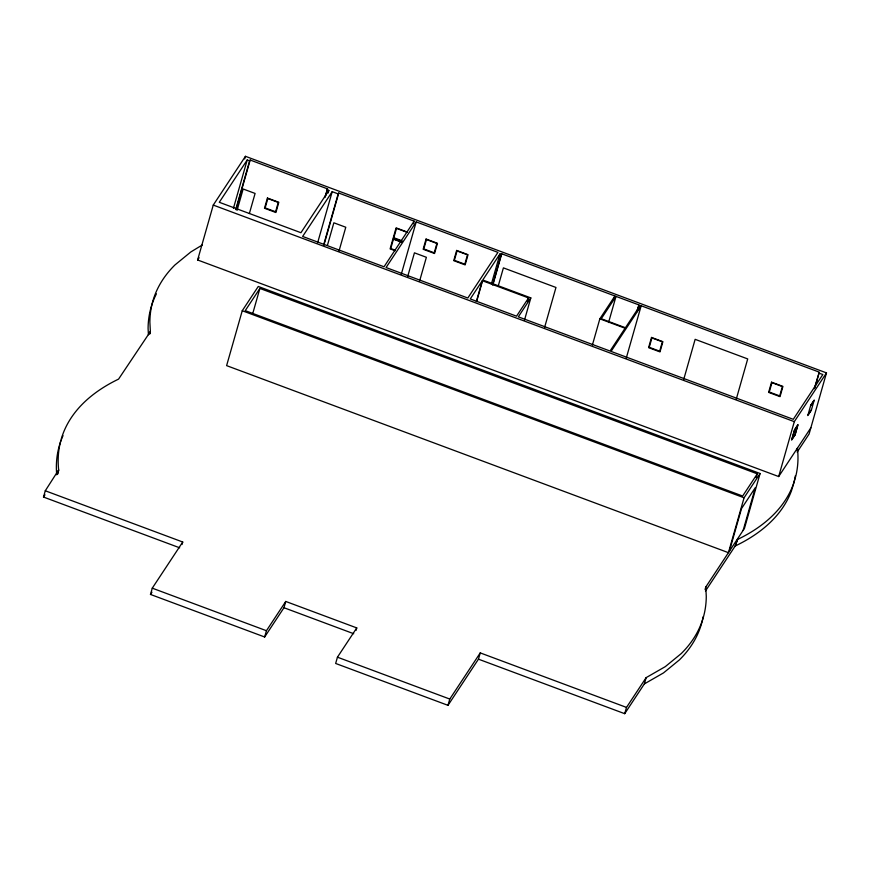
<?xml version="1.0" encoding="UTF-8"?>
<svg xmlns="http://www.w3.org/2000/svg" width="870" height="870" viewBox="0 0 870 870"><rect width="100%" height="100%" fill="white"/><g stroke="black" fill="none" stroke-linecap="round" stroke-linejoin="round"><path stroke-width="1.3" d="M179.677 547.806L43.5 497.053L45.283 490.778L58.649 469.898A299.835 150.369 15.9 0 1 118.57 379.113L150.369 331.579L149.879 322.259A299.835 150.369 15.9 0 1 174.946 264.958L190.845 251.941L202.329 244.959M57.572 473.661L58.649 469.898M57.605 474.259L58.681 470.485M810.862 427.79L778.672 476.553L197.62 259.978L213.259 205.081L245.449 156.317L826.5 372.893L809.078 434.065L797.17 452.096M244.709 158.938L245.449 156.317M233.421 208.354L247.2 159.993L249.603 160.896L250.179 160.026L327.566 188.877L325.337 196.718M235.824 209.257L249.603 160.896M236.031 209.703L250.179 160.026M237.075 210.322L243.154 188.997L255.095 193.444L249.375 213.52M356.047 630.424L356.765 627.912L285.751 601.453L283.968 607.728L264.654 636.992L150.477 594.438L152.272 588.163L182.733 542.01L45.283 490.778M242.251 310.731L226.613 365.628L728.429 552.667L744.067 497.77L760.086 473.508L258.259 286.469L242.251 310.731L744.067 497.77M182.026 544.511L182.733 542.01M252.822 313.276L259.891 288.438L757.291 473.835L756.171 477.75M324.76 197.577L327.566 188.877M328.099 193.042L328.849 190.432L327 189.736M317.67 242.654L332.199 191.672L338.18 193.901L338.745 193.042L414.153 221.143L413.402 223.764M323.651 244.883L338.18 193.901M323.847 245.329L338.745 193.042M327.414 245.383L333.852 222.796L345.781 227.244L338.995 251.093M264.654 636.992L266.438 630.717L285.751 601.453M401.309 274.191L416.197 221.915L497.944 252.376L467.821 298.019L386.073 267.547L416.197 221.915M407.649 276.671L414.435 252.833L426.376 257.292L419.579 281.13M356.765 627.912L337.44 657.187L335.657 663.462L447.985 705.331L478.456 659.166L480.24 652.891L626.498 707.408L646.149 677.632L665.3 666.627L681.199 653.609A299.835 150.369 15.9 0 0 706.266 596.298L705.787 587L744.448 528.405L760.086 473.508M476.347 301.607L482.306 280.695L528.568 297.931L527.448 301.857M476.814 300.9L482.393 281.293M491.409 283.979L499.978 253.92L501.316 254.421L501.729 253.79L614.927 295.985L614.187 298.595M492.757 284.479L501.316 254.421M492.79 285.164L501.729 253.79M498.238 286.002L503.404 267.873L555.973 287.47L544.544 327.609M524.49 320.116L530.82 297.899L482.774 279.988L499.978 253.92M447.985 705.331L449.779 699.056L480.24 652.891M592.405 344.977L599.843 318.833L614.927 295.985M608.554 322.531L616.004 296.387L638.95 304.935L637.09 311.471M636.709 312.036L638.95 304.935M638.678 309.883L639.798 305.957L638.569 305.511M626.28 358.048L641.179 305.762L819.29 372.153L814.266 388.694M683.711 379.483L695.141 339.333L747.711 358.929L736.281 399.08M478.456 659.166L624.703 713.683L626.498 707.408M624.703 713.683L644.355 683.907L646.149 677.632M705.07 589.512L705.777 586.989M729.354 551.275L741.523 508.548L755.323 487.635L743.154 530.374M705.472 591.013L735.15 546.066L737.586 539.443A299.835 150.369 15.9 0 0 793.277 484.438L795.865 475.879A299.835 150.369 15.9 0 0 797.496 448.67L797.475 448.072L796.757 450.584M735.15 546.066L737.586 539.443M778.672 476.553L794.31 421.656L826.5 372.893M795.093 434.859L798.029 424.571L794.517 429.889L791.602 440.1L795.115 434.782M814.831 387.835L818.92 373.458M247.2 159.993L219.283 202.286L300.933 232.714L328.849 190.432M197.62 259.978L199.11 257.727M43.5 497.053L44.99 494.802M259.891 288.438L245.242 310.644L742.643 496.03L757.291 473.835M332.199 191.672L302.64 236.444L384.029 266.785L414.153 221.143M150.477 594.438L151.967 592.187M482.306 280.695L470.268 298.932L516.53 316.169L528.568 297.931M530.82 297.899L518.324 316.843L610.044 351.023L625.084 328.24L599.843 318.833M616.004 296.387L601.257 318.735L625.421 327.74L639.798 305.957M641.179 305.762L611.055 351.404L793.277 419.318L822.835 374.535L818.724 373.012M810.775 405.442L813.994 400.57M808.1 414.805L811.318 409.922M644.355 683.907L663.516 672.901L679.416 659.884A299.835 150.369 15.9 0 0 703.167 616.743M407.486 232.127L396.089 227.875L393.186 238.086L402.049 241.392M406.942 232.268L396.492 228.375L393.827 237.738L401.951 240.762M401.886 241.969L393.022 238.663L390.108 248.885L395.176 250.767M401.548 242.186L393.425 239.163L390.75 248.526L395.393 250.255M213.259 205.081L794.31 421.656M283.968 607.728L353.709 633.719M152.272 588.163L266.438 630.717M337.44 657.187L449.779 699.056M148.422 334.776L148.096 328.545A299.835 150.369 15.9 0 1 156.415 293.821M56.724 474.835A299.835 150.369 15.9 0 1 61.085 440.405M61.542 439.209A299.835 150.369 15.9 0 1 63.021 435.652M735.792 545.718A299.835 150.369 15.9 0 0 791.493 490.713L794.082 482.154A299.835 150.369 15.9 0 0 795.31 475.868M150.369 331.557L149.651 334.069L150.369 331.579M267.416 198.034L264.502 208.256L275.91 212.508L278.813 202.286L267.416 198.034M267.819 198.534L265.154 207.897L275.594 211.791L278.259 202.427L267.819 198.534M426.061 239.043L423.157 249.266L434.554 253.507L437.458 243.295L426.061 239.043M426.463 239.544L423.799 248.907L434.239 252.8L436.914 243.437L426.463 239.544M456.641 250.44L453.738 260.663L465.135 264.904L468.038 254.692L456.641 250.44M457.044 250.941L454.379 260.304L464.819 264.197L467.484 254.834L457.044 250.941M651.51 337.44L648.596 347.652L659.993 351.904L662.907 341.682L651.51 337.44M651.913 337.93L649.237 347.293L659.688 351.186L662.353 341.823L651.913 337.93M771.538 382.169L768.623 392.392L780.031 396.633L782.935 386.421L771.538 382.169M771.94 382.669L769.276 392.033L779.716 395.926L782.38 386.563L771.94 382.669M794.582 429.976L791.907 439.339L795.126 434.456L797.801 425.093L794.582 429.976M810.709 405.355L807.795 415.577L811.308 410.248L814.222 400.037L810.709 405.355"/></g></svg>
